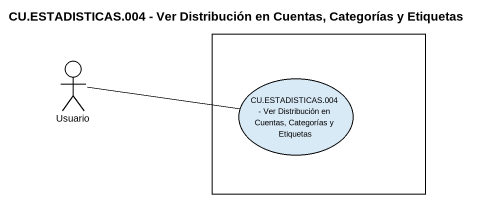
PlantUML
@startuml
title CU.ESTADISTICAS.004 - Ver Distribución en Cuentas, Categorías y Etiquetas
actor Usuario
rectangle " " as rectangle1 {
  usecase "CU.ESTADISTICAS.004 - Ver Distribución en Cuentas, Categorías y Etiquetas" as CU_ESTADISTICAS_004_Ver
}
Usuario -right- CU_ESTADISTICAS_004_Ver
@enduml
